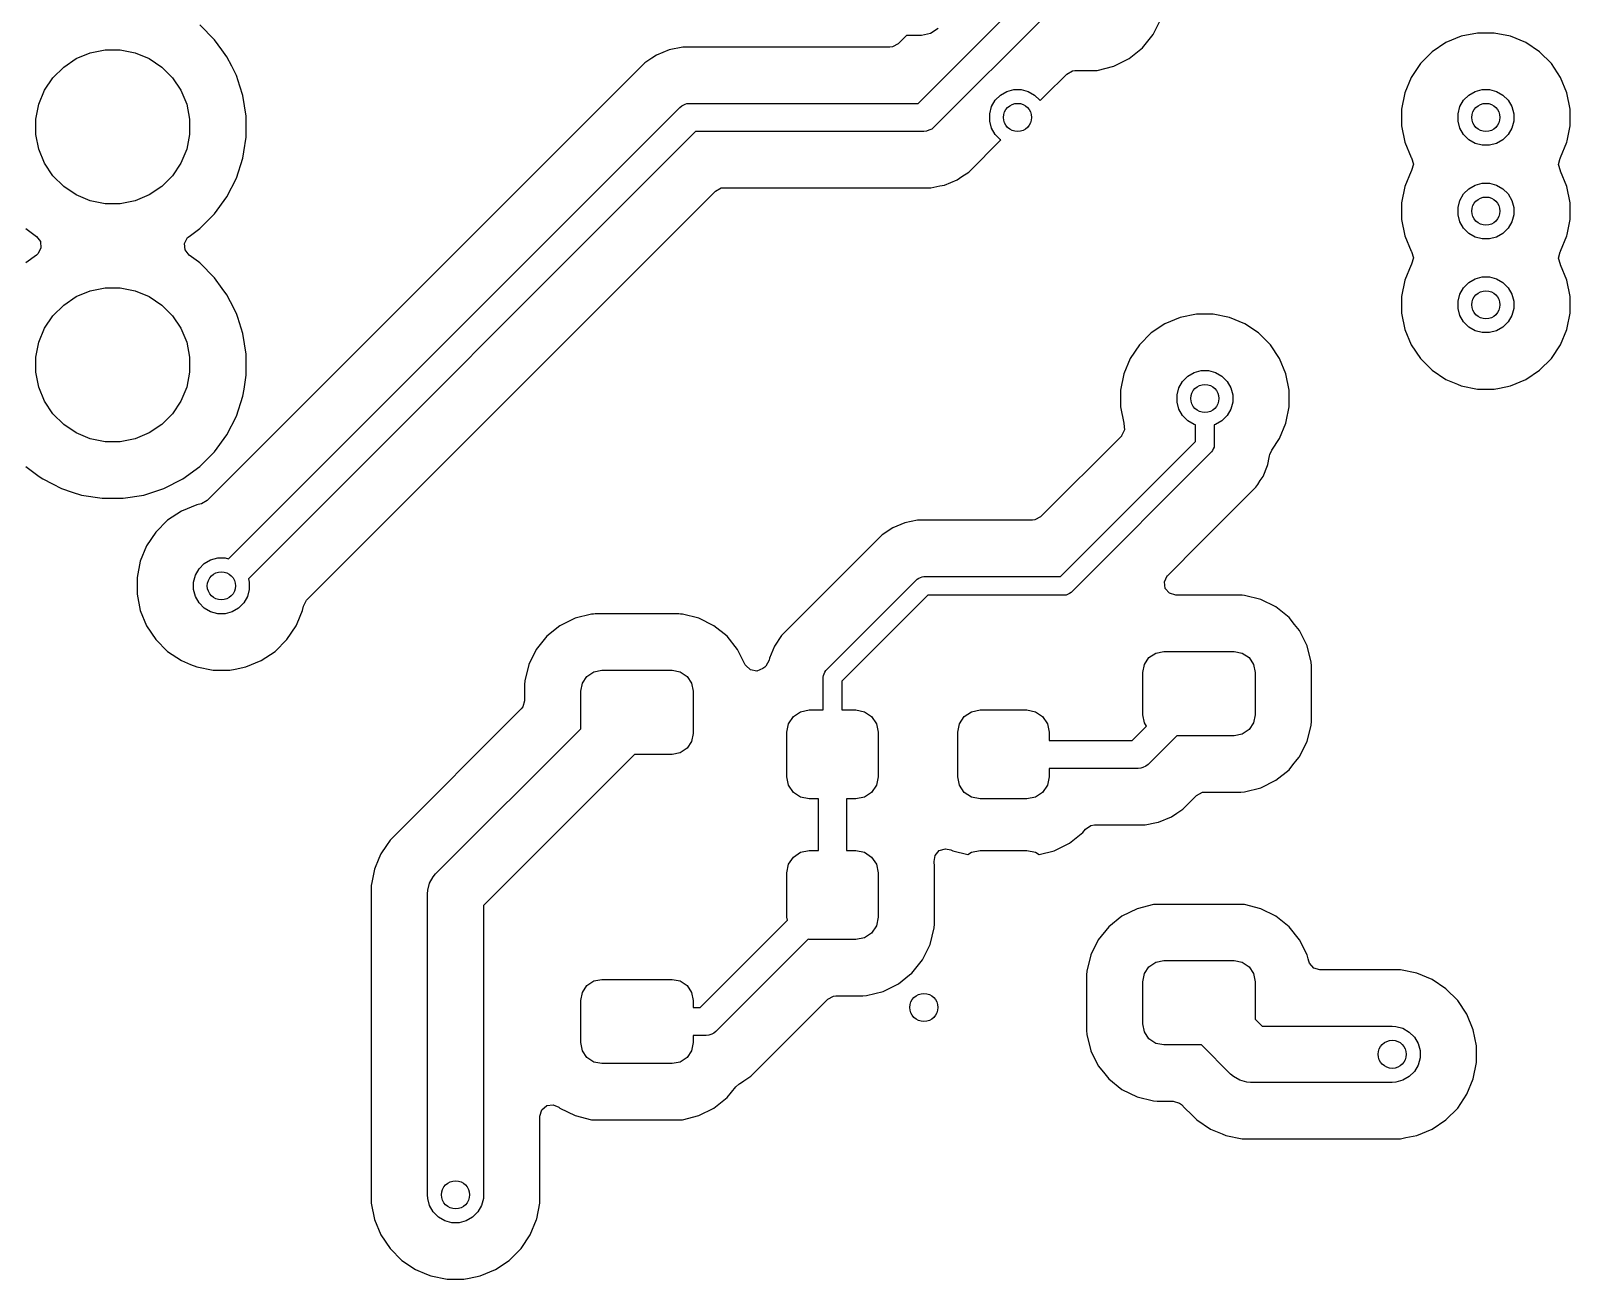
# Model space of a CAD drawing. Header units: inches. Extents: x 1.32 to 5.22, y -7.01 to -1.14.
# Drawn here: x 3.129 to 3.776, y -3.52 to -2.995 of the extents above; entities that cross this region are included whole.
import ezdxf

# ---------------------------------------------------------------- set-up
doc = ezdxf.new("R2010")
doc.units = ezdxf.units.IN
doc.header["$MEASUREMENT"] = 0
doc.layers.add('B.Cu', color=153, linetype='CONTINUOUS', true_color=0x4d7fc4)

msp = doc.modelspace()

# ---------------------------------------------------------------- linework, layer by layer
at = {"layer": 'B.Cu', "linetype": 'CONTINUOUS'}
for p, q in [((3.50149, -3.02559), (3.54495, -2.98213)), ((3.5556, -2.98819), (3.50811, -3.03567)), ((3.2058, -2.99887), (3.19955, -2.99263)), ((3.50991, -2.99416), (3.50672, -2.9963)), ((3.60031, -2.99671), (3.60349, -2.99028)), ((3.20886, -3.00308), (3.2058, -2.99887)), ((3.2058, -2.99887), (3.2058, -2.99887)), ((3.4026, -3.00195), (3.39689, -3.00308)), ((3.48968, -3.00195), (3.4026, -3.00195)), ((3.49071, -3.00184), (3.48968, -3.00195)), ((3.49313, -3.00052), (3.49071, -3.00184)), ((3.4966, -2.99705), (3.49313, -3.00052)), ((3.50295, -2.99705), (3.4966, -2.99705)), ((3.50672, -2.9963), (3.50295, -2.99705)), ((3.59022, -3.0068), (3.59581, -3.00231)), ((3.59581, -3.00231), (3.60031, -2.99671)), ((3.72336, -3.00008), (3.71756, -3.00396)), ((3.72982, -2.99741), (3.72336, -3.00008)), ((3.72336, -3.00008), (3.72336, -3.00008)), ((3.73667, -2.99604), (3.72982, -2.99741)), ((3.72982, -2.99741), (3.72982, -2.99741)), ((3.74365, -2.99604), (3.73667, -2.99604)), ((3.73667, -2.99604), (3.73667, -2.99604)), ((3.7505, -2.99741), (3.74365, -2.99604)), ((3.74365, -2.99604), (3.74365, -2.99604)), ((3.75695, -3.00008), (3.7505, -2.99741)), ((3.7505, -2.99741), (3.7505, -2.99741)), ((3.76276, -3.00396), (3.75695, -3.00008)), ((3.75695, -3.00008), (3.75695, -3.00008)), ((3.14239, -3.01033), (3.14768, -3.00679)), ((3.14768, -3.00679), (3.15356, -3.00435)), ((3.15356, -3.00435), (3.15981, -3.00311)), ((3.15981, -3.00311), (3.16618, -3.00311)), ((3.16618, -3.00311), (3.17242, -3.00435)), ((3.17242, -3.00435), (3.1783, -3.00679)), ((3.1783, -3.00679), (3.1836, -3.01033)), ((3.38668, -3.00855), (3.20267, -3.19255)), ((3.21099, -3.00602), (3.20886, -3.00308)), ((3.21302, -3.00999), (3.21099, -3.00602)), ((3.38958, -3.00661), (3.38668, -3.00855)), ((3.38668, -3.00855), (3.38668, -3.00855)), ((3.39152, -3.00531), (3.38958, -3.00661)), ((3.39689, -3.00308), (3.39152, -3.00531)), ((3.39152, -3.00531), (3.39152, -3.00531)), ((3.39689, -3.00308), (3.39689, -3.00308)), ((3.58379, -3.00999), (3.59022, -3.0068)), ((3.71756, -3.00396), (3.71262, -3.0089)), ((3.71756, -3.00396), (3.71756, -3.00396)), ((3.7677, -3.0089), (3.76276, -3.00396)), ((3.76276, -3.00396), (3.76276, -3.00396)), ((3.13435, -3.02012), (3.13788, -3.01483)), ((3.13788, -3.01483), (3.14239, -3.01033)), ((3.1836, -3.01033), (3.1881, -3.01483)), ((3.1881, -3.01483), (3.19164, -3.02012)), ((3.215, -3.01389), (3.21302, -3.00999)), ((3.21647, -3.01839), (3.215, -3.01389)), ((3.215, -3.01389), (3.215, -3.01389)), ((3.215, -3.01389), (3.215, -3.01389)), ((3.55493, -3.02229), (3.56396, -3.01326)), ((3.56396, -3.01326), (3.56637, -3.01194)), ((3.56637, -3.01194), (3.56741, -3.01183)), ((3.56741, -3.01183), (3.57521, -3.01183)), ((3.57521, -3.01183), (3.57682, -3.01172)), ((3.57521, -3.01183), (3.57521, -3.01183)), ((3.57682, -3.01172), (3.58379, -3.00999)), ((3.70874, -3.0147), (3.70607, -3.02115)), ((3.71262, -3.0089), (3.70874, -3.0147)), ((3.70874, -3.0147), (3.70874, -3.0147)), ((3.71262, -3.0089), (3.71262, -3.0089)), ((3.77158, -3.0147), (3.7677, -3.0089)), ((3.7677, -3.0089), (3.7677, -3.0089)), ((3.77425, -3.02115), (3.77158, -3.0147)), ((3.77158, -3.0147), (3.77158, -3.0147)), ((3.13191, -3.026), (3.13435, -3.02012)), ((3.19164, -3.02012), (3.19407, -3.026)), ((3.21773, -3.02229), (3.21647, -3.01839)), ((3.53612, -3.02213), (3.53879, -3.02058)), ((3.53879, -3.02058), (3.54177, -3.01979)), ((3.54177, -3.01979), (3.54485, -3.01979)), ((3.54485, -3.01979), (3.54783, -3.02058)), ((3.54783, -3.02058), (3.5505, -3.02213)), ((3.70607, -3.02116), (3.7047, -3.028)), ((3.70607, -3.02115), (3.70607, -3.02116)), ((3.73297, -3.02213), (3.73564, -3.02058)), ((3.73564, -3.02058), (3.73862, -3.01979)), ((3.73862, -3.01979), (3.7417, -3.01979)), ((3.7417, -3.01979), (3.74468, -3.02058)), ((3.74468, -3.02058), (3.74735, -3.02213)), ((3.77425, -3.02116), (3.77425, -3.02115)), ((3.77561, -3.028), (3.77425, -3.02116)), ((3.13067, -3.03225), (3.13191, -3.026)), ((3.19407, -3.026), (3.19532, -3.03225)), ((3.21164, -3.21702), (3.40134, -3.02732)), ((3.21911, -3.03102), (3.21773, -3.02229)), ((3.40134, -3.02732), (3.40223, -3.02659)), ((3.40223, -3.02659), (3.40363, -3.026)), ((3.40363, -3.026), (3.40436, -3.0257)), ((3.40436, -3.0257), (3.40551, -3.02559)), ((3.40551, -3.02559), (3.50149, -3.02559)), ((3.5316, -3.02995), (3.5324, -3.02698)), ((3.5324, -3.02698), (3.53394, -3.02431)), ((3.53394, -3.02431), (3.53612, -3.02213)), ((3.5505, -3.02213), (3.55268, -3.02431)), ((3.55268, -3.02431), (3.55276, -3.02446)), ((3.55276, -3.02446), (3.55493, -3.02229)), ((3.7047, -3.028), (3.7047, -3.03499)), ((3.72845, -3.02995), (3.72925, -3.02698)), ((3.72925, -3.02698), (3.73079, -3.02431)), ((3.73079, -3.02431), (3.73297, -3.02213)), ((3.74735, -3.02213), (3.74953, -3.02431)), ((3.74953, -3.02431), (3.75107, -3.02698)), ((3.75107, -3.02698), (3.75187, -3.02995)), ((3.77561, -3.03499), (3.77561, -3.028)), ((3.77561, -3.028), (3.77561, -3.028)), ((3.13067, -3.03862), (3.13067, -3.03225)), ((3.19532, -3.03225), (3.19532, -3.03862)), ((3.21911, -3.03985), (3.21911, -3.03102)), ((3.5316, -3.03304), (3.5316, -3.02995)), ((3.5324, -3.03602), (3.5316, -3.03304)), ((3.72845, -3.03304), (3.72845, -3.02995)), ((3.72925, -3.03602), (3.72845, -3.03304)), ((3.75187, -3.03304), (3.75107, -3.03602)), ((3.75187, -3.02995), (3.75187, -3.03304)), ((3.13191, -3.04486), (3.13067, -3.03862)), ((3.19532, -3.03862), (3.19407, -3.04486)), ((3.21816, -3.0459), (3.21911, -3.03985)), ((3.40796, -3.0374), (3.21999, -3.22537)), ((3.50394, -3.0374), (3.40796, -3.0374)), ((3.50509, -3.03729), (3.50394, -3.0374)), ((3.50597, -3.03692), (3.50509, -3.03729)), ((3.50722, -3.03641), (3.50597, -3.03692)), ((3.50811, -3.03567), (3.50722, -3.03641)), ((3.52277, -3.05445), (3.53627, -3.04095)), ((3.53394, -3.03869), (3.5324, -3.03602)), ((3.53612, -3.04087), (3.53394, -3.03869)), ((3.53627, -3.04095), (3.53612, -3.04087)), ((3.7047, -3.03499), (3.70607, -3.04184)), ((3.73079, -3.03869), (3.72925, -3.03602)), ((3.73297, -3.04087), (3.73079, -3.03869)), ((3.73564, -3.04241), (3.73297, -3.04087)), ((3.74735, -3.04087), (3.74468, -3.04241)), ((3.74953, -3.03869), (3.74735, -3.04087)), ((3.75107, -3.03602), (3.74953, -3.03869)), ((3.77435, -3.04134), (3.77561, -3.03499)), ((3.77561, -3.03499), (3.77561, -3.03499)), ((3.13435, -3.05074), (3.13191, -3.04486)), ((3.19407, -3.04486), (3.19164, -3.05074)), ((3.21773, -3.04858), (3.21816, -3.0459)), ((3.70607, -3.04184), (3.70607, -3.04184)), ((3.70607, -3.04184), (3.70874, -3.04829)), ((3.73862, -3.04321), (3.73564, -3.04241)), ((3.7417, -3.04321), (3.73862, -3.04321)), ((3.74468, -3.04241), (3.7417, -3.04321)), ((3.77158, -3.04829), (3.77425, -3.04184)), ((3.77425, -3.04184), (3.77435, -3.04134)), ((3.13788, -3.05604), (3.13435, -3.05074)), ((3.19164, -3.05074), (3.1881, -3.05604)), ((3.215, -3.05698), (3.21773, -3.04858)), ((3.70874, -3.05407), (3.70607, -3.06052)), ((3.70874, -3.04829), (3.70874, -3.04829)), ((3.70874, -3.04829), (3.70886, -3.04847)), ((3.70886, -3.05389), (3.70874, -3.05407)), ((3.70874, -3.05407), (3.70874, -3.05407)), ((3.70886, -3.04847), (3.70968, -3.05109)), ((3.70895, -3.05375), (3.70886, -3.05389)), ((3.70968, -3.05109), (3.70895, -3.05375)), ((3.77063, -3.05127), (3.77136, -3.04862)), ((3.77146, -3.05389), (3.77063, -3.05127)), ((3.77136, -3.04862), (3.77146, -3.04847)), ((3.77146, -3.04847), (3.77158, -3.04829)), ((3.77158, -3.05407), (3.77146, -3.05389)), ((3.77425, -3.06052), (3.77158, -3.05407)), ((3.77158, -3.05407), (3.77158, -3.05407)), ((3.77158, -3.05407), (3.77158, -3.05407)), ((3.14239, -3.06054), (3.13788, -3.05604)), ((3.14768, -3.06408), (3.14239, -3.06054)), ((3.1836, -3.06054), (3.1783, -3.06408)), ((3.1881, -3.05604), (3.1836, -3.06054)), ((3.21099, -3.06485), (3.215, -3.05698)), ((3.50685, -3.06104), (3.51069, -3.06028)), ((3.51069, -3.06028), (3.51256, -3.05991)), ((3.51256, -3.05991), (3.51793, -3.05768)), ((3.51793, -3.05768), (3.51987, -3.05639)), ((3.51987, -3.05639), (3.52277, -3.05445)), ((3.70607, -3.06053), (3.7047, -3.06737)), ((3.70607, -3.06052), (3.70607, -3.06053)), ((3.73297, -3.0615), (3.73564, -3.05995)), ((3.73564, -3.05995), (3.73862, -3.05916)), ((3.73862, -3.05916), (3.7417, -3.05916)), ((3.7417, -3.05916), (3.74468, -3.05995)), ((3.74468, -3.05995), (3.74735, -3.0615)), ((3.77425, -3.06053), (3.77425, -3.06052)), ((3.77561, -3.06737), (3.77425, -3.06053)), ((3.15356, -3.06651), (3.14768, -3.06408)), ((3.15981, -3.06776), (3.15356, -3.06651)), ((3.17242, -3.06651), (3.16618, -3.06776)), ((3.1783, -3.06408), (3.17242, -3.06651)), ((3.2058, -3.07199), (3.21099, -3.06485)), ((3.24446, -3.23434), (3.41632, -3.06247)), ((3.41632, -3.06247), (3.41874, -3.06115)), ((3.41874, -3.06115), (3.41977, -3.06104)), ((3.41977, -3.06104), (3.50685, -3.06104)), ((3.72845, -3.06932), (3.72925, -3.06635)), ((3.72925, -3.06635), (3.73079, -3.06368)), ((3.73079, -3.06368), (3.73297, -3.0615)), ((3.74735, -3.0615), (3.74953, -3.06368)), ((3.74953, -3.06368), (3.75107, -3.06635)), ((3.75107, -3.06635), (3.75187, -3.06932)), ((3.16618, -3.06776), (3.15981, -3.06776)), ((3.19955, -3.07824), (3.2058, -3.07199)), ((3.7047, -3.06737), (3.7047, -3.07436)), ((3.72845, -3.07241), (3.72845, -3.06932)), ((3.72925, -3.07539), (3.72845, -3.07241)), ((3.75187, -3.07241), (3.75107, -3.07539)), ((3.75187, -3.06932), (3.75187, -3.07241)), ((3.77561, -3.07436), (3.77561, -3.06737)), ((3.77561, -3.06737), (3.77561, -3.06737)), ((3.12643, -3.07824), (3.13089, -3.08148)), ((3.19509, -3.08148), (3.19955, -3.07824)), ((3.7047, -3.07436), (3.70607, -3.08121)), ((3.73079, -3.07806), (3.72925, -3.07539)), ((3.73297, -3.08024), (3.73079, -3.07806)), ((3.74953, -3.07806), (3.74735, -3.08024)), ((3.75107, -3.07539), (3.74953, -3.07806)), ((3.77435, -3.08069), (3.77561, -3.07436)), ((3.77561, -3.07436), (3.77561, -3.07436)), ((3.13089, -3.08148), (3.13257, -3.08366)), ((3.13281, -3.0864), (3.13153, -3.08884)), ((3.13257, -3.08366), (3.13281, -3.0864)), ((3.19317, -3.08446), (3.19446, -3.08203)), ((3.19341, -3.0872), (3.19317, -3.08446)), ((3.19446, -3.08203), (3.19509, -3.08148)), ((3.70607, -3.08121), (3.70607, -3.08121)), ((3.70607, -3.08121), (3.70874, -3.08766)), ((3.73564, -3.08178), (3.73297, -3.08024)), ((3.73862, -3.08258), (3.73564, -3.08178)), ((3.7417, -3.08258), (3.73862, -3.08258)), ((3.74468, -3.08178), (3.7417, -3.08258)), ((3.74735, -3.08024), (3.74468, -3.08178)), ((3.77158, -3.08766), (3.77425, -3.08121)), ((3.77425, -3.08121), (3.77435, -3.08069)), ((3.13089, -3.08938), (3.12643, -3.09263)), ((3.13153, -3.08884), (3.13089, -3.08938)), ((3.19509, -3.08938), (3.19341, -3.0872)), ((3.199, -3.09222), (3.19509, -3.08938)), ((3.19955, -3.09263), (3.199, -3.09222)), ((3.2058, -3.09887), (3.19955, -3.09263)), ((3.70874, -3.08766), (3.70874, -3.08766)), ((3.70874, -3.08766), (3.70886, -3.08784)), ((3.70886, -3.08784), (3.70968, -3.09046)), ((3.70968, -3.09046), (3.70895, -3.09312)), ((3.77063, -3.09064), (3.77136, -3.08799)), ((3.77146, -3.09326), (3.77063, -3.09064)), ((3.77136, -3.08799), (3.77146, -3.08784)), ((3.77146, -3.08784), (3.77158, -3.08766)), ((3.20904, -3.10334), (3.2058, -3.09887)), ((3.2058, -3.09887), (3.2058, -3.09887)), ((3.70874, -3.09344), (3.70607, -3.09989)), ((3.70886, -3.09326), (3.70874, -3.09344)), ((3.70874, -3.09344), (3.70874, -3.09344)), ((3.70895, -3.09312), (3.70886, -3.09326)), ((3.73297, -3.10087), (3.73564, -3.09932)), ((3.73564, -3.09932), (3.73862, -3.09853)), ((3.73862, -3.09853), (3.7417, -3.09853)), ((3.7417, -3.09853), (3.74468, -3.09932)), ((3.74468, -3.09932), (3.74735, -3.10087)), ((3.77158, -3.09344), (3.77146, -3.09326)), ((3.77425, -3.09989), (3.77158, -3.09344)), ((3.77158, -3.09344), (3.77158, -3.09344)), ((3.77158, -3.09344), (3.77158, -3.09344)), ((3.14768, -3.10679), (3.15356, -3.10435)), ((3.15356, -3.10435), (3.15981, -3.10311)), ((3.15981, -3.10311), (3.16618, -3.10311)), ((3.16618, -3.10311), (3.17242, -3.10435)), ((3.17242, -3.10435), (3.1783, -3.10679)), ((3.21099, -3.10602), (3.20904, -3.10334)), ((3.70607, -3.0999), (3.7047, -3.10674)), ((3.70607, -3.09989), (3.70607, -3.0999)), ((3.72845, -3.10869), (3.72925, -3.10572)), ((3.72925, -3.10572), (3.73079, -3.10305)), ((3.73079, -3.10305), (3.73297, -3.10087)), ((3.74735, -3.10087), (3.74953, -3.10305)), ((3.74953, -3.10305), (3.75107, -3.10572)), ((3.75107, -3.10572), (3.75187, -3.10869)), ((3.77425, -3.0999), (3.77425, -3.09989)), ((3.77561, -3.10674), (3.77425, -3.0999)), ((3.13788, -3.11483), (3.14239, -3.11033)), ((3.14239, -3.11033), (3.14768, -3.10679)), ((3.1783, -3.10679), (3.1836, -3.11033)), ((3.1836, -3.11033), (3.1881, -3.11483)), ((3.21248, -3.10894), (3.21099, -3.10602)), ((3.215, -3.11389), (3.21248, -3.10894)), ((3.7047, -3.10674), (3.7047, -3.11373)), ((3.72845, -3.11178), (3.72845, -3.10869)), ((3.72925, -3.11476), (3.72845, -3.11178)), ((3.75187, -3.11178), (3.75107, -3.11476)), ((3.75187, -3.10869), (3.75187, -3.11178)), ((3.77561, -3.11373), (3.77561, -3.10674)), ((3.77561, -3.10674), (3.77561, -3.10674)), ((3.13435, -3.12012), (3.13788, -3.11483)), ((3.1881, -3.11483), (3.19164, -3.12012)), ((3.21553, -3.11552), (3.215, -3.11389)), ((3.215, -3.11389), (3.215, -3.11389)), ((3.215, -3.11389), (3.215, -3.11389)), ((3.21773, -3.12229), (3.21553, -3.11552)), ((3.60525, -3.11819), (3.59945, -3.12207)), ((3.61171, -3.11552), (3.60525, -3.11819)), ((3.60525, -3.11819), (3.60525, -3.11819)), ((3.61856, -3.11415), (3.61171, -3.11552)), ((3.61171, -3.11552), (3.61171, -3.11552)), ((3.62554, -3.11415), (3.61856, -3.11415)), ((3.61856, -3.11415), (3.61856, -3.11415)), ((3.63239, -3.11552), (3.62554, -3.11415)), ((3.62554, -3.11415), (3.62554, -3.11415)), ((3.63884, -3.11819), (3.63239, -3.11552)), ((3.63239, -3.11552), (3.63239, -3.11552)), ((3.64465, -3.12207), (3.63884, -3.11819)), ((3.63884, -3.11819), (3.63884, -3.11819)), ((3.7047, -3.11373), (3.70607, -3.12058)), ((3.73079, -3.11743), (3.72925, -3.11476)), ((3.73297, -3.11961), (3.73079, -3.11743)), ((3.74953, -3.11743), (3.74735, -3.11961)), ((3.75107, -3.11476), (3.74953, -3.11743)), ((3.77439, -3.11987), (3.77561, -3.11373)), ((3.77561, -3.11373), (3.77561, -3.11373)), ((3.13191, -3.126), (3.13435, -3.12012)), ((3.19164, -3.12012), (3.19407, -3.126)), ((3.21911, -3.13102), (3.21773, -3.12229)), ((3.59945, -3.12207), (3.59451, -3.12701)), ((3.59945, -3.12207), (3.59945, -3.12207)), ((3.64959, -3.12701), (3.64465, -3.12207)), ((3.64465, -3.12207), (3.64465, -3.12207)), ((3.70607, -3.12058), (3.70607, -3.12058)), ((3.70607, -3.12058), (3.70874, -3.12703)), ((3.73564, -3.12115), (3.73297, -3.11961)), ((3.73862, -3.12195), (3.73564, -3.12115)), ((3.7417, -3.12195), (3.73862, -3.12195)), ((3.74468, -3.12115), (3.7417, -3.12195)), ((3.74735, -3.11961), (3.74468, -3.12115)), ((3.77158, -3.12703), (3.77425, -3.12058)), ((3.77425, -3.12058), (3.77439, -3.11987)), ((3.13067, -3.13225), (3.13191, -3.126)), ((3.19407, -3.126), (3.19532, -3.13225)), ((3.21911, -3.13985), (3.21911, -3.13102)), ((3.59451, -3.12701), (3.59063, -3.13281)), ((3.59451, -3.12701), (3.59451, -3.12701)), ((3.65346, -3.13281), (3.64959, -3.12701)), ((3.64959, -3.12701), (3.64959, -3.12701)), ((3.70874, -3.12703), (3.70874, -3.12703)), ((3.70874, -3.12703), (3.71262, -3.13284)), ((3.7677, -3.13284), (3.77158, -3.12703)), ((3.13067, -3.13862), (3.13067, -3.13225)), ((3.19532, -3.13225), (3.19532, -3.13862)), ((3.59063, -3.13281), (3.58796, -3.13927)), ((3.59063, -3.13281), (3.59063, -3.13281)), ((3.61753, -3.13869), (3.62051, -3.1379)), ((3.62051, -3.1379), (3.62359, -3.1379)), ((3.62359, -3.1379), (3.62657, -3.13869)), ((3.65347, -3.13281), (3.65346, -3.13281)), ((3.65614, -3.13927), (3.65347, -3.13281)), ((3.71262, -3.13284), (3.71262, -3.13284)), ((3.71262, -3.13284), (3.71756, -3.13777)), ((3.71756, -3.13777), (3.71756, -3.13777)), ((3.71756, -3.13777), (3.72336, -3.14165)), ((3.75695, -3.14165), (3.76276, -3.13777)), ((3.76276, -3.13777), (3.7677, -3.13284)), ((3.13191, -3.14486), (3.13067, -3.13862)), ((3.19532, -3.13862), (3.19407, -3.14486)), ((3.21819, -3.14569), (3.21911, -3.13985)), ((3.58796, -3.13927), (3.58659, -3.14611)), ((3.58796, -3.13927), (3.58796, -3.13927)), ((3.61114, -3.14509), (3.61268, -3.14242)), ((3.61268, -3.14242), (3.61486, -3.14024)), ((3.61486, -3.14024), (3.61753, -3.13869)), ((3.62657, -3.13869), (3.62924, -3.14024)), ((3.62924, -3.14024), (3.63142, -3.14242)), ((3.63142, -3.14242), (3.63296, -3.14509)), ((3.6575, -3.14611), (3.65614, -3.13927)), ((3.65614, -3.13927), (3.65614, -3.13927)), ((3.72336, -3.14165), (3.72336, -3.14165)), ((3.72336, -3.14165), (3.7282, -3.14366)), ((3.7282, -3.14366), (3.72982, -3.14433)), ((3.72982, -3.14433), (3.72982, -3.14433)), ((3.72982, -3.14433), (3.72982, -3.14433)), ((3.72982, -3.14433), (3.73667, -3.14569)), ((3.74593, -3.14523), (3.7505, -3.14433)), ((3.7505, -3.14433), (3.75695, -3.14165)), ((3.7505, -3.14433), (3.7505, -3.14433)), ((3.7505, -3.14433), (3.7505, -3.14433)), ((3.13435, -3.15074), (3.13191, -3.14486)), ((3.13788, -3.15604), (3.13435, -3.15074)), ((3.19164, -3.15074), (3.1881, -3.15604)), ((3.19407, -3.14486), (3.19164, -3.15074)), ((3.215, -3.15698), (3.21773, -3.14858)), ((3.21773, -3.14858), (3.21819, -3.14569)), ((3.58659, -3.14611), (3.58659, -3.1531)), ((3.61034, -3.14806), (3.61114, -3.14509)), ((3.61034, -3.15115), (3.61034, -3.14806)), ((3.61114, -3.15413), (3.61034, -3.15115)), ((3.63296, -3.14509), (3.63376, -3.14806)), ((3.63376, -3.15115), (3.63296, -3.15413)), ((3.63376, -3.14806), (3.63376, -3.15115)), ((3.6575, -3.1531), (3.6575, -3.14611)), ((3.6575, -3.14611), (3.6575, -3.14611)), ((3.73667, -3.14569), (3.73667, -3.14569)), ((3.73667, -3.14569), (3.73667, -3.14569)), ((3.73667, -3.14569), (3.74365, -3.14569)), ((3.74365, -3.14569), (3.74593, -3.14523)), ((3.74365, -3.14569), (3.74365, -3.14569)), ((3.14239, -3.16054), (3.13788, -3.15604)), ((3.1881, -3.15604), (3.1836, -3.16054)), ((3.21099, -3.16485), (3.215, -3.15698)), ((3.58659, -3.1531), (3.58796, -3.15995)), ((3.61268, -3.1568), (3.61114, -3.15413)), ((3.61486, -3.15898), (3.61268, -3.1568)), ((3.63142, -3.1568), (3.62924, -3.15898)), ((3.63296, -3.15413), (3.63142, -3.1568)), ((3.65628, -3.15924), (3.6575, -3.1531)), ((3.6575, -3.1531), (3.6575, -3.1531)), ((3.14768, -3.16408), (3.14239, -3.16054)), ((3.15356, -3.16651), (3.14768, -3.16408)), ((3.1783, -3.16408), (3.17242, -3.16651)), ((3.1836, -3.16054), (3.1783, -3.16408)), ((3.5883, -3.1628), (3.58707, -3.16526)), ((3.58796, -3.15995), (3.58796, -3.15995)), ((3.58796, -3.15995), (3.58796, -3.15995)), ((3.58796, -3.15995), (3.58801, -3.16007)), ((3.58801, -3.16007), (3.58801, -3.16014)), ((3.58801, -3.16014), (3.58803, -3.16018)), ((3.58803, -3.16018), (3.58802, -3.16018)), ((3.58802, -3.16018), (3.5883, -3.1628)), ((3.61753, -3.16052), (3.61486, -3.15898)), ((3.61811, -3.16067), (3.61753, -3.16052)), ((3.61811, -3.16766), (3.61811, -3.16067)), ((3.62657, -3.16052), (3.62598, -3.16067)), ((3.62598, -3.16067), (3.62598, -3.16929)), ((3.62924, -3.15898), (3.62657, -3.16052)), ((3.65347, -3.1664), (3.65614, -3.15995)), ((3.65614, -3.15995), (3.65628, -3.15924)), ((3.15981, -3.16776), (3.15356, -3.16651)), ((3.16618, -3.16776), (3.15981, -3.16776)), ((3.17242, -3.16651), (3.16618, -3.16776)), ((3.2058, -3.17199), (3.21099, -3.16485)), ((3.58695, -3.16539), (3.553, -3.19934)), ((3.56136, -3.22441), (3.61811, -3.16766)), ((3.58707, -3.16526), (3.58695, -3.16539)), ((3.62591, -3.17006), (3.62559, -3.17083)), ((3.62598, -3.16929), (3.62591, -3.17006)), ((3.65013, -3.1714), (3.65347, -3.1664)), ((3.19955, -3.17824), (3.2058, -3.17199)), ((3.62483, -3.17208), (3.56578, -3.23113)), ((3.62532, -3.17148), (3.62483, -3.17208)), ((3.62559, -3.17083), (3.62532, -3.17148)), ((3.64857, -3.17734), (3.64914, -3.17447)), ((3.64914, -3.17447), (3.64927, -3.17378)), ((3.64927, -3.17378), (3.6494, -3.17316)), ((3.64927, -3.17378), (3.64927, -3.17378)), ((3.64927, -3.17378), (3.64927, -3.17378)), ((3.6494, -3.17316), (3.65013, -3.1714)), ((3.12643, -3.17824), (3.13209, -3.18235)), ((3.13209, -3.18235), (3.13358, -3.18343)), ((3.13358, -3.18343), (3.13764, -3.1855)), ((3.18454, -3.18744), (3.19241, -3.18343)), ((3.19241, -3.18343), (3.19955, -3.17824)), ((3.64534, -3.18406), (3.64649, -3.18235)), ((3.64649, -3.18235), (3.64836, -3.17783)), ((3.64836, -3.17783), (3.64857, -3.17734)), ((3.13764, -3.1855), (3.14145, -3.18744)), ((3.14145, -3.18744), (3.14145, -3.18744)), ((3.14145, -3.18744), (3.14145, -3.18744)), ((3.14145, -3.18744), (3.14595, -3.18891)), ((3.14595, -3.18891), (3.14985, -3.19017)), ((3.17613, -3.19017), (3.18454, -3.18744)), ((3.62018, -3.21016), (3.64347, -3.18687)), ((3.64347, -3.18687), (3.64386, -3.18629)), ((3.64386, -3.18629), (3.64424, -3.18571)), ((3.64424, -3.18571), (3.64534, -3.18406)), ((3.14985, -3.19017), (3.15858, -3.19156)), ((3.15858, -3.19156), (3.15858, -3.19156)), ((3.15858, -3.19156), (3.16741, -3.19156)), ((3.16741, -3.19156), (3.17613, -3.19017)), ((3.19832, -3.19426), (3.19187, -3.19693)), ((3.20017, -3.19389), (3.19832, -3.19426)), ((3.19832, -3.19426), (3.19832, -3.19426)), ((3.20026, -3.19387), (3.20017, -3.19389)), ((3.20267, -3.19255), (3.20026, -3.19387)), ((3.18606, -3.20081), (3.18112, -3.20575)), ((3.19187, -3.19693), (3.18606, -3.20081)), ((3.18606, -3.20081), (3.18606, -3.20081)), ((3.19187, -3.19693), (3.19187, -3.19693)), ((3.49589, -3.20183), (3.49087, -3.20391)), ((3.50122, -3.20077), (3.49589, -3.20183)), ((3.49589, -3.20183), (3.49589, -3.20183)), ((3.54955, -3.20077), (3.50122, -3.20077)), ((3.55058, -3.20066), (3.54955, -3.20077)), ((3.553, -3.19934), (3.55058, -3.20066)), ((3.18112, -3.20575), (3.17724, -3.21155)), ((3.18112, -3.20575), (3.18112, -3.20575)), ((3.48636, -3.20692), (3.44412, -3.24916)), ((3.49087, -3.20391), (3.48636, -3.20692)), ((3.17724, -3.21155), (3.17457, -3.21801)), ((3.17724, -3.21155), (3.17724, -3.21155)), ((3.60641, -3.22393), (3.62018, -3.21016)), ((3.17457, -3.21801), (3.17321, -3.22485)), ((3.17457, -3.21801), (3.17457, -3.21801)), ((3.19775, -3.22383), (3.19929, -3.22116)), ((3.19929, -3.22116), (3.20147, -3.21898)), ((3.20147, -3.21898), (3.20414, -3.21743)), ((3.20414, -3.21743), (3.20712, -3.21664)), ((3.20712, -3.21664), (3.2102, -3.21664)), ((3.2102, -3.21664), (3.21164, -3.21702)), ((3.17321, -3.22485), (3.17321, -3.23184)), ((3.19695, -3.2268), (3.19775, -3.22383)), ((3.19695, -3.22989), (3.19695, -3.2268)), ((3.21999, -3.22537), (3.22037, -3.2268)), ((3.22037, -3.2268), (3.22037, -3.22989)), ((3.46275, -3.26396), (3.50115, -3.22556)), ((3.50115, -3.22556), (3.50175, -3.22507)), ((3.50175, -3.22507), (3.50317, -3.22449)), ((3.50317, -3.22449), (3.50394, -3.22441)), ((3.50394, -3.22441), (3.56136, -3.22441)), ((3.60503, -3.22669), (3.60617, -3.22418)), ((3.60542, -3.22941), (3.60503, -3.22669)), ((3.60617, -3.22418), (3.60641, -3.22393)), ((3.17321, -3.23184), (3.17457, -3.23869)), ((3.19775, -3.23287), (3.19695, -3.22989)), ((3.19929, -3.23554), (3.19775, -3.23287)), ((3.21957, -3.23287), (3.21803, -3.23554)), ((3.22037, -3.22989), (3.21957, -3.23287)), ((3.24312, -3.23684), (3.24439, -3.2344)), ((3.24439, -3.2344), (3.24446, -3.23434)), ((3.50557, -3.23228), (3.46948, -3.26838)), ((3.56299, -3.23228), (3.50557, -3.23228)), ((3.56376, -3.23221), (3.56299, -3.23228)), ((3.56518, -3.23162), (3.56376, -3.23221)), ((3.56578, -3.23113), (3.56518, -3.23162)), ((3.60722, -3.23149), (3.60542, -3.22941)), ((3.60986, -3.23226), (3.60722, -3.23149)), ((3.63716, -3.23226), (3.60986, -3.23226)), ((3.63774, -3.2323), (3.63716, -3.23226)), ((3.63875, -3.23237), (3.63774, -3.2323)), ((3.64561, -3.23408), (3.63875, -3.23237)), ((3.63875, -3.23237), (3.63875, -3.23237)), ((3.65194, -3.23722), (3.64561, -3.23408)), ((3.17457, -3.23869), (3.17457, -3.23869)), ((3.17457, -3.23869), (3.17724, -3.24514)), ((3.20147, -3.23772), (3.19929, -3.23554)), ((3.20414, -3.23926), (3.20147, -3.23772)), ((3.20712, -3.24006), (3.20414, -3.23926)), ((3.2102, -3.24006), (3.20712, -3.24006)), ((3.21318, -3.23926), (3.2102, -3.24006)), ((3.21585, -3.23772), (3.21318, -3.23926)), ((3.21803, -3.23554), (3.21585, -3.23772)), ((3.24047, -3.24419), (3.24275, -3.23869)), ((3.24275, -3.23869), (3.24312, -3.23684)), ((3.36418, -3.24025), (3.35732, -3.24195)), ((3.36513, -3.24018), (3.36418, -3.24025)), ((3.36576, -3.24014), (3.36513, -3.24018)), ((3.40094, -3.24014), (3.36576, -3.24014)), ((3.40158, -3.24018), (3.40094, -3.24014)), ((3.40253, -3.24025), (3.40158, -3.24018)), ((3.40939, -3.24195), (3.40253, -3.24025)), ((3.40253, -3.24025), (3.40253, -3.24025)), ((3.65745, -3.24165), (3.65194, -3.23722)), ((3.65194, -3.23722), (3.65194, -3.23722)), ((3.65978, -3.24454), (3.65745, -3.24165)), ((3.17724, -3.24514), (3.17724, -3.24514)), ((3.17724, -3.24514), (3.18112, -3.25095)), ((3.2362, -3.25095), (3.24008, -3.24514)), ((3.24008, -3.24514), (3.2401, -3.24509)), ((3.2401, -3.24509), (3.24047, -3.24419)), ((3.35098, -3.24509), (3.34547, -3.24952)), ((3.35732, -3.24195), (3.35098, -3.24509)), ((3.41572, -3.24509), (3.40939, -3.24195)), ((3.42123, -3.24952), (3.41572, -3.24509)), ((3.66188, -3.24716), (3.65978, -3.24454)), ((3.66502, -3.25349), (3.66188, -3.24716)), ((3.18112, -3.25095), (3.18112, -3.25095)), ((3.18112, -3.25095), (3.18606, -3.25588)), ((3.23126, -3.25588), (3.2362, -3.25095)), ((3.34547, -3.24952), (3.34104, -3.25503)), ((3.34547, -3.24952), (3.34547, -3.24952)), ((3.42566, -3.25503), (3.42123, -3.24952)), ((3.42123, -3.24952), (3.42123, -3.24952)), ((3.4411, -3.25368), (3.43902, -3.2587)), ((3.44412, -3.24916), (3.4411, -3.25368)), ((3.66673, -3.26035), (3.66502, -3.25349)), ((3.18606, -3.25588), (3.18606, -3.25588)), ((3.18606, -3.25588), (3.19187, -3.25976)), ((3.19187, -3.25976), (3.19187, -3.25976)), ((3.19187, -3.25976), (3.19573, -3.26136)), ((3.219, -3.26244), (3.22545, -3.25976)), ((3.22545, -3.25976), (3.23126, -3.25588)), ((3.34104, -3.25503), (3.3379, -3.26136)), ((3.42887, -3.26149), (3.42566, -3.25503)), ((3.42566, -3.25503), (3.42566, -3.25503)), ((3.43884, -3.25962), (3.43756, -3.26206)), ((3.43902, -3.2587), (3.43884, -3.25962)), ((3.43902, -3.2587), (3.43902, -3.2587)), ((3.59663, -3.26137), (3.59855, -3.2585)), ((3.59855, -3.2585), (3.60142, -3.25658)), ((3.60142, -3.25658), (3.60481, -3.25591)), ((3.60481, -3.25591), (3.63434, -3.25591)), ((3.63434, -3.25591), (3.63773, -3.25658)), ((3.63773, -3.25658), (3.6406, -3.2585)), ((3.6406, -3.2585), (3.64252, -3.26137)), ((3.66684, -3.26194), (3.66673, -3.26035)), ((3.19573, -3.26136), (3.19832, -3.26244)), ((3.19832, -3.26244), (3.19832, -3.26244)), ((3.19832, -3.26244), (3.19832, -3.26244)), ((3.19832, -3.26244), (3.20517, -3.2638)), ((3.20517, -3.2638), (3.20517, -3.2638)), ((3.20517, -3.2638), (3.20517, -3.2638)), ((3.20517, -3.2638), (3.21215, -3.2638)), ((3.21215, -3.2638), (3.21444, -3.26335)), ((3.21215, -3.2638), (3.21215, -3.2638)), ((3.21444, -3.26335), (3.219, -3.26244)), ((3.219, -3.26244), (3.219, -3.26244)), ((3.219, -3.26244), (3.219, -3.26244)), ((3.3379, -3.26136), (3.3362, -3.26822)), ((3.36041, -3.26925), (3.36233, -3.26637)), ((3.36233, -3.26637), (3.3652, -3.26445)), ((3.3652, -3.26445), (3.36859, -3.26378)), ((3.36859, -3.26378), (3.39812, -3.26378)), ((3.39812, -3.26378), (3.40151, -3.26445)), ((3.40151, -3.26445), (3.40438, -3.26637)), ((3.40438, -3.26637), (3.4063, -3.26925)), ((3.42904, -3.26181), (3.42887, -3.26149)), ((3.43105, -3.26368), (3.42904, -3.26181)), ((3.43376, -3.26417), (3.43105, -3.26368)), ((3.4363, -3.26313), (3.43376, -3.26417)), ((3.43711, -3.26248), (3.4363, -3.26313)), ((3.43756, -3.26206), (3.43711, -3.26248)), ((3.4616, -3.26674), (3.46168, -3.26598)), ((3.4616, -3.28051), (3.4616, -3.26674)), ((3.46168, -3.26598), (3.46226, -3.26456)), ((3.46226, -3.26456), (3.46275, -3.26396)), ((3.59595, -3.26476), (3.59663, -3.26137)), ((3.59595, -3.28248), (3.59595, -3.26476)), ((3.64252, -3.26137), (3.6432, -3.26476)), ((3.6432, -3.26476), (3.6432, -3.28248)), ((3.66684, -3.28531), (3.66684, -3.26194)), ((3.3362, -3.26822), (3.33609, -3.26981)), ((3.33609, -3.26981), (3.33609, -3.2766)), ((3.35973, -3.27264), (3.36041, -3.26925)), ((3.35973, -3.28841), (3.35973, -3.27264)), ((3.4063, -3.26925), (3.40698, -3.27264)), ((3.40698, -3.27264), (3.40698, -3.29035)), ((3.46948, -3.26838), (3.46948, -3.28051)), ((3.33466, -3.28005), (3.27955, -3.33516)), ((3.33531, -3.27924), (3.33466, -3.28005)), ((3.33609, -3.2766), (3.33531, -3.27924)), ((3.45212, -3.28122), (3.4557, -3.28051)), ((3.4557, -3.28051), (3.4616, -3.28051)), ((3.46948, -3.28051), (3.47538, -3.28051)), ((3.47538, -3.28051), (3.47896, -3.28122)), ((3.52397, -3.28122), (3.52755, -3.28051)), ((3.52755, -3.28051), (3.54723, -3.28051)), ((3.54723, -3.28051), (3.55081, -3.28122)), ((3.44635, -3.28986), (3.44706, -3.28628)), ((3.44706, -3.28628), (3.44908, -3.28325)), ((3.44908, -3.28325), (3.45212, -3.28122)), ((3.47896, -3.28122), (3.48199, -3.28325)), ((3.48199, -3.28325), (3.48402, -3.28628)), ((3.48402, -3.28628), (3.48473, -3.28986)), ((3.5182, -3.28986), (3.51891, -3.28628)), ((3.51891, -3.28628), (3.52093, -3.28325)), ((3.52093, -3.28325), (3.52397, -3.28122)), ((3.55081, -3.28122), (3.55384, -3.28325)), ((3.55384, -3.28325), (3.55587, -3.28628)), ((3.55587, -3.28628), (3.55658, -3.28986)), ((3.59663, -3.28587), (3.59595, -3.28248)), ((3.59757, -3.28728), (3.59663, -3.28587)), ((3.64252, -3.28587), (3.6406, -3.28874)), ((3.6432, -3.28248), (3.64252, -3.28587)), ((3.66502, -3.29375), (3.66673, -3.28689)), ((3.66673, -3.28689), (3.66684, -3.28531)), ((3.29873, -3.34941), (3.35973, -3.28841)), ((3.40698, -3.29035), (3.4063, -3.29374)), ((3.44635, -3.30856), (3.44635, -3.28986)), ((3.48473, -3.28986), (3.48473, -3.30856)), ((3.5182, -3.30856), (3.5182, -3.28986)), ((3.55658, -3.28986), (3.55658, -3.29331)), ((3.55658, -3.29331), (3.59154, -3.29331)), ((3.59154, -3.29331), (3.59757, -3.28728)), ((3.61021, -3.29134), (3.59816, -3.30339)), ((3.63434, -3.29134), (3.61021, -3.29134)), ((3.63773, -3.29066), (3.63434, -3.29134)), ((3.6406, -3.28874), (3.63773, -3.29066)), ((3.38234, -3.29921), (3.3189, -3.36266)), ((3.39812, -3.29921), (3.38234, -3.29921)), ((3.40151, -3.29854), (3.39812, -3.29921)), ((3.40438, -3.29662), (3.40151, -3.29854)), ((3.4063, -3.29374), (3.40438, -3.29662)), ((3.66188, -3.30009), (3.66502, -3.29375)), ((3.59398, -3.30512), (3.55658, -3.30512)), ((3.55658, -3.30512), (3.55658, -3.30856)), ((3.59514, -3.305), (3.59398, -3.30512)), ((3.59602, -3.30464), (3.59514, -3.305)), ((3.59726, -3.30412), (3.59602, -3.30464)), ((3.59816, -3.30339), (3.59726, -3.30412)), ((3.65194, -3.31003), (3.65745, -3.3056)), ((3.65745, -3.3056), (3.65906, -3.30359)), ((3.65906, -3.30359), (3.66085, -3.30137)), ((3.66085, -3.30137), (3.66171, -3.3003)), ((3.66171, -3.3003), (3.66174, -3.30026)), ((3.66174, -3.30026), (3.66188, -3.30009)), ((3.44706, -3.31214), (3.44635, -3.30856)), ((3.44908, -3.31517), (3.44706, -3.31214)), ((3.48402, -3.31214), (3.48199, -3.31517)), ((3.48473, -3.30856), (3.48402, -3.31214)), ((3.51891, -3.31214), (3.5182, -3.30856)), ((3.52093, -3.31517), (3.51891, -3.31214)), ((3.55587, -3.31214), (3.55384, -3.31517)), ((3.55658, -3.30856), (3.55587, -3.31214)), ((3.64561, -3.31317), (3.65194, -3.31003)), ((3.45212, -3.3172), (3.44908, -3.31517)), ((3.4557, -3.31791), (3.45212, -3.3172)), ((3.45963, -3.31791), (3.4557, -3.31791)), ((3.45963, -3.33957), (3.45963, -3.31791)), ((3.47538, -3.31791), (3.47144, -3.31791)), ((3.47144, -3.31791), (3.47144, -3.33957)), ((3.47896, -3.3172), (3.47538, -3.31791)), ((3.48199, -3.31517), (3.47896, -3.3172)), ((3.52397, -3.3172), (3.52093, -3.31517)), ((3.52755, -3.31791), (3.52397, -3.3172)), ((3.54723, -3.31791), (3.52755, -3.31791)), ((3.55081, -3.3172), (3.54723, -3.31791)), ((3.55384, -3.31517), (3.55081, -3.3172)), ((3.61282, -3.32216), (3.61857, -3.31641)), ((3.61857, -3.31641), (3.62099, -3.31509)), ((3.62099, -3.31509), (3.62202, -3.31498)), ((3.62202, -3.31498), (3.63716, -3.31498)), ((3.63716, -3.31498), (3.63875, -3.31487)), ((3.63716, -3.31498), (3.63716, -3.31498)), ((3.63875, -3.31487), (3.64561, -3.31317)), ((3.6026, -3.32762), (3.60798, -3.3254)), ((3.60798, -3.3254), (3.61028, -3.32386)), ((3.61028, -3.32386), (3.61195, -3.32275)), ((3.61028, -3.32386), (3.61028, -3.32386)), ((3.61028, -3.32386), (3.61028, -3.32386)), ((3.61195, -3.32275), (3.61282, -3.32216)), ((3.5651, -3.33653), (3.5707, -3.33203)), ((3.5707, -3.33203), (3.57186, -3.33058)), ((3.57186, -3.33058), (3.57412, -3.32901)), ((3.57412, -3.32901), (3.57567, -3.32876)), ((3.57567, -3.32876), (3.59689, -3.32876)), ((3.59689, -3.32876), (3.60174, -3.3278)), ((3.60174, -3.3278), (3.6026, -3.32762)), ((3.27801, -3.33747), (3.27567, -3.34097)), ((3.27955, -3.33516), (3.27801, -3.33747)), ((3.27801, -3.33747), (3.27801, -3.33747)), ((3.27955, -3.33516), (3.27955, -3.33516)), ((3.51039, -3.33959), (3.51302, -3.33879)), ((3.51302, -3.33879), (3.51525, -3.33929)), ((3.55868, -3.33971), (3.5651, -3.33653)), ((3.27487, -3.3429), (3.273, -3.34742)), ((3.27567, -3.34097), (3.27487, -3.3429)), ((3.27487, -3.3429), (3.27487, -3.3429)), ((3.27567, -3.34097), (3.27567, -3.34097)), ((3.44706, -3.34534), (3.44908, -3.34231)), ((3.44908, -3.34231), (3.45212, -3.34028)), ((3.45212, -3.34028), (3.4557, -3.33957)), ((3.4557, -3.33957), (3.45963, -3.33957)), ((3.47144, -3.33957), (3.47538, -3.33957)), ((3.47538, -3.33957), (3.47896, -3.34028)), ((3.47896, -3.34028), (3.48199, -3.34231)), ((3.48199, -3.34231), (3.48402, -3.34534)), ((3.50826, -3.34442), (3.50825, -3.34422)), ((3.50825, -3.34422), (3.50829, -3.34422)), ((3.50826, -3.34444), (3.50826, -3.34442)), ((3.50826, -3.34442), (3.50826, -3.34442)), ((3.50837, -3.34605), (3.50826, -3.34444)), ((3.50826, -3.34444), (3.50826, -3.34444)), ((3.50829, -3.34422), (3.50862, -3.3417)), ((3.50862, -3.3417), (3.51039, -3.33959)), ((3.51525, -3.33929), (3.5161, -3.33971)), ((3.5161, -3.33971), (3.52245, -3.34129)), ((3.52245, -3.34129), (3.52397, -3.34028)), ((3.52397, -3.34028), (3.52755, -3.33957)), ((3.52755, -3.33957), (3.54723, -3.33957)), ((3.54723, -3.33957), (3.55081, -3.34028)), ((3.55081, -3.34028), (3.55233, -3.34129)), ((3.55233, -3.34129), (3.55868, -3.33971)), ((3.273, -3.34742), (3.2719, -3.35296)), ((3.273, -3.34742), (3.273, -3.34742)), ((3.29617, -3.35324), (3.29772, -3.35057)), ((3.29772, -3.35057), (3.29873, -3.34941)), ((3.44635, -3.34892), (3.44706, -3.34534)), ((3.44635, -3.36762), (3.44635, -3.34892)), ((3.48402, -3.34534), (3.48473, -3.34892)), ((3.48473, -3.34892), (3.48473, -3.36762)), ((3.50837, -3.37049), (3.50837, -3.34605)), ((3.2719, -3.35296), (3.27163, -3.35427)), ((3.27163, -3.35427), (3.27163, -3.48774)), ((3.2719, -3.35296), (3.2719, -3.35296)), ((3.29528, -3.35776), (3.29538, -3.35622)), ((3.29528, -3.48425), (3.29528, -3.35776)), ((3.29538, -3.35622), (3.29617, -3.35324)), ((3.3189, -3.36266), (3.3189, -3.48425)), ((3.59354, -3.364), (3.5872, -3.36714)), ((3.6004, -3.36229), (3.59354, -3.364)), ((3.60135, -3.36223), (3.6004, -3.36229)), ((3.60198, -3.36219), (3.60135, -3.36223)), ((3.63716, -3.36219), (3.60198, -3.36219)), ((3.6378, -3.36223), (3.63716, -3.36219)), ((3.63875, -3.36229), (3.6378, -3.36223)), ((3.64561, -3.364), (3.63875, -3.36229)), ((3.63875, -3.36229), (3.63875, -3.36229)), ((3.65194, -3.36714), (3.64561, -3.364)), ((3.40994, -3.40551), (3.44659, -3.36886)), ((3.44659, -3.36886), (3.44635, -3.36762)), ((3.48473, -3.36762), (3.48402, -3.3712)), ((3.50826, -3.3721), (3.50837, -3.37049)), ((3.5872, -3.36714), (3.58169, -3.37157)), ((3.65611, -3.37049), (3.65194, -3.36714)), ((3.65745, -3.37157), (3.65611, -3.37049)), ((3.45527, -3.37688), (3.41656, -3.41559)), ((3.4557, -3.37697), (3.45527, -3.37688)), ((3.47538, -3.37697), (3.4557, -3.37697)), ((3.47896, -3.37626), (3.47538, -3.37697)), ((3.48199, -3.37423), (3.47896, -3.37626)), ((3.48402, -3.3712), (3.48199, -3.37423)), ((3.50653, -3.37906), (3.50826, -3.3721)), ((3.57726, -3.37708), (3.57412, -3.38341)), ((3.58169, -3.37157), (3.57726, -3.37708)), ((3.58169, -3.37157), (3.58169, -3.37157)), ((3.66188, -3.37708), (3.65745, -3.37157)), ((3.66502, -3.38341), (3.66188, -3.37708)), ((3.50334, -3.38549), (3.50653, -3.37906)), ((3.57412, -3.38341), (3.57242, -3.39027)), ((3.66544, -3.38508), (3.66502, -3.38341)), ((3.49885, -3.39108), (3.50334, -3.38549)), ((3.57242, -3.39027), (3.57231, -3.39186)), ((3.59663, -3.3913), (3.59855, -3.38842)), ((3.59855, -3.38842), (3.60142, -3.3865)), ((3.60142, -3.3865), (3.60481, -3.38583)), ((3.60481, -3.38583), (3.63434, -3.38583)), ((3.63434, -3.38583), (3.63773, -3.3865)), ((3.63773, -3.3865), (3.6406, -3.38842)), ((3.6406, -3.38842), (3.64252, -3.3913)), ((3.66568, -3.38604), (3.66544, -3.38508)), ((3.66597, -3.38689), (3.66568, -3.38604)), ((3.66778, -3.38897), (3.66597, -3.38689)), ((3.67042, -3.38974), (3.66778, -3.38897)), ((3.70428, -3.38974), (3.67042, -3.38974)), ((3.71113, -3.39111), (3.70428, -3.38974)), ((3.70428, -3.38974), (3.70428, -3.38974)), ((3.36041, -3.39917), (3.36233, -3.3963)), ((3.36233, -3.3963), (3.3652, -3.39438)), ((3.3652, -3.39438), (3.36859, -3.3937)), ((3.36859, -3.3937), (3.39812, -3.3937)), ((3.39812, -3.3937), (3.40151, -3.39438)), ((3.40151, -3.39438), (3.40438, -3.3963)), ((3.40438, -3.3963), (3.4063, -3.39917)), ((3.48683, -3.39877), (3.49325, -3.39558)), ((3.49325, -3.39558), (3.49788, -3.39186)), ((3.49788, -3.39186), (3.49885, -3.39108)), ((3.57231, -3.39186), (3.57231, -3.41523)), ((3.59595, -3.39469), (3.59663, -3.3913)), ((3.59595, -3.4124), (3.59595, -3.39469)), ((3.64252, -3.3913), (3.6432, -3.39469)), ((3.6432, -3.39469), (3.6432, -3.41046)), ((3.71758, -3.39378), (3.71113, -3.39111)), ((3.71113, -3.39111), (3.71113, -3.39111)), ((3.72339, -3.39766), (3.71758, -3.39378)), ((3.71758, -3.39378), (3.71758, -3.39378)), ((3.35973, -3.40256), (3.36041, -3.39917)), ((3.35973, -3.42028), (3.35973, -3.40256)), ((3.4063, -3.39917), (3.40698, -3.40256)), ((3.40698, -3.40256), (3.40698, -3.40551)), ((3.43122, -3.43437), (3.46355, -3.40204)), ((3.46355, -3.40204), (3.46597, -3.40072)), ((3.46597, -3.40072), (3.467, -3.40061)), ((3.467, -3.40061), (3.47825, -3.40061)), ((3.47825, -3.40061), (3.47986, -3.4005)), ((3.47825, -3.40061), (3.47825, -3.40061)), ((3.47986, -3.4005), (3.48683, -3.39877)), ((3.72833, -3.4026), (3.72339, -3.39766)), ((3.72339, -3.39766), (3.72339, -3.39766)), ((3.73221, -3.4084), (3.72833, -3.4026)), ((3.72833, -3.4026), (3.72833, -3.4026)), ((3.40698, -3.40551), (3.40994, -3.40551)), ((3.73488, -3.41486), (3.73221, -3.4084)), ((3.73221, -3.4084), (3.73221, -3.4084)), ((3.41567, -3.41633), (3.41475, -3.41671)), ((3.41656, -3.41559), (3.41567, -3.41633)), ((3.57231, -3.41523), (3.57242, -3.41682)), ((3.59663, -3.41579), (3.59595, -3.4124)), ((3.59855, -3.41867), (3.59663, -3.41579)), ((3.6432, -3.41046), (3.64612, -3.41339)), ((3.64612, -3.41339), (3.70079, -3.41339)), ((3.70079, -3.41339), (3.70233, -3.41349)), ((3.70233, -3.41349), (3.70531, -3.41428)), ((3.70531, -3.41428), (3.70798, -3.41583)), ((3.70798, -3.41583), (3.71016, -3.41801)), ((3.73624, -3.4217), (3.73488, -3.41486)), ((3.73488, -3.41486), (3.73488, -3.41486)), ((3.36041, -3.42367), (3.35973, -3.42028)), ((3.40698, -3.42028), (3.4063, -3.42367)), ((3.41239, -3.41732), (3.40698, -3.41732)), ((3.40698, -3.41732), (3.40698, -3.42028)), ((3.41354, -3.41721), (3.41239, -3.41732)), ((3.41475, -3.41671), (3.41354, -3.41721)), ((3.57242, -3.41682), (3.57412, -3.42368)), ((3.60142, -3.42059), (3.59855, -3.41867)), ((3.60481, -3.42126), (3.60142, -3.42059)), ((3.62059, -3.42126), (3.60481, -3.42126)), ((3.63288, -3.43355), (3.62059, -3.42126)), ((3.71016, -3.41801), (3.7117, -3.42068)), ((3.7117, -3.42068), (3.7125, -3.42366)), ((3.73624, -3.42171), (3.73624, -3.4217)), ((3.73624, -3.4217), (3.73624, -3.4217)), ((3.73624, -3.42869), (3.73624, -3.42171)), ((3.36233, -3.42654), (3.36041, -3.42367)), ((3.3652, -3.42846), (3.36233, -3.42654)), ((3.36859, -3.42913), (3.3652, -3.42846)), ((3.39812, -3.42913), (3.36859, -3.42913)), ((3.40151, -3.42846), (3.39812, -3.42913)), ((3.40438, -3.42654), (3.40151, -3.42846)), ((3.4063, -3.42367), (3.40438, -3.42654)), ((3.57412, -3.42368), (3.57726, -3.43001)), ((3.7125, -3.42674), (3.7117, -3.42972)), ((3.7125, -3.42366), (3.7125, -3.42674)), ((3.73488, -3.43554), (3.73624, -3.42869)), ((3.42832, -3.43631), (3.43122, -3.43437)), ((3.57726, -3.43001), (3.57947, -3.43275)), ((3.57947, -3.43275), (3.58169, -3.43552)), ((3.58169, -3.43552), (3.5872, -3.43995)), ((3.63404, -3.43457), (3.63288, -3.43355)), ((3.63671, -3.43611), (3.63404, -3.43457)), ((3.63404, -3.43457), (3.63404, -3.43457)), ((3.70798, -3.43457), (3.70531, -3.43611)), ((3.71016, -3.43239), (3.70798, -3.43457)), ((3.7117, -3.42972), (3.71016, -3.43239)), ((3.73221, -3.44199), (3.73488, -3.43554)), ((3.42123, -3.44339), (3.42489, -3.43884)), ((3.42489, -3.43884), (3.4262, -3.43776)), ((3.42619, -3.43774), (3.42638, -3.4376)), ((3.4262, -3.43776), (3.42619, -3.43774)), ((3.42638, -3.4376), (3.42832, -3.43631)), ((3.42638, -3.4376), (3.42638, -3.4376)), ((3.5872, -3.43995), (3.59354, -3.44309)), ((3.63969, -3.43691), (3.63671, -3.43611)), ((3.64123, -3.43701), (3.63969, -3.43691)), ((3.70079, -3.43701), (3.64123, -3.43701)), ((3.70233, -3.43691), (3.70079, -3.43701)), ((3.70531, -3.43611), (3.70233, -3.43691)), ((3.72833, -3.4478), (3.73221, -3.44199)), ((3.34254, -3.45122), (3.34331, -3.44858)), ((3.34331, -3.44858), (3.34539, -3.44678)), ((3.34539, -3.44678), (3.34812, -3.44639)), ((3.34812, -3.44639), (3.35048, -3.44742)), ((3.35048, -3.44742), (3.35098, -3.44782)), ((3.35098, -3.44782), (3.35732, -3.45096)), ((3.40939, -3.45096), (3.41572, -3.44782)), ((3.41572, -3.44782), (3.42123, -3.44339)), ((3.59354, -3.44309), (3.6004, -3.44479)), ((3.6004, -3.44479), (3.60198, -3.4449)), ((3.60198, -3.4449), (3.60877, -3.4449)), ((3.60877, -3.4449), (3.61141, -3.44568)), ((3.61141, -3.44568), (3.61222, -3.44633)), ((3.61222, -3.44633), (3.61369, -3.4478)), ((3.61369, -3.4478), (3.61639, -3.4505)), ((3.72339, -3.45273), (3.72833, -3.4478)), ((3.34254, -3.48774), (3.34254, -3.45122)), ((3.35732, -3.45096), (3.36418, -3.45267)), ((3.36418, -3.45267), (3.36576, -3.45278)), ((3.36576, -3.45278), (3.36576, -3.45278)), ((3.36576, -3.45278), (3.40094, -3.45278)), ((3.40094, -3.45278), (3.40253, -3.45267)), ((3.40094, -3.45278), (3.40094, -3.45278)), ((3.40253, -3.45267), (3.40939, -3.45096)), ((3.61639, -3.4505), (3.61863, -3.45273)), ((3.61863, -3.45273), (3.62443, -3.45661)), ((3.71758, -3.45661), (3.72339, -3.45273)), ((3.62443, -3.45661), (3.62443, -3.45661)), ((3.62443, -3.45661), (3.62927, -3.45862)), ((3.62927, -3.45862), (3.63089, -3.45929)), ((3.63089, -3.45929), (3.63089, -3.45929)), ((3.63089, -3.45929), (3.63089, -3.45929)), ((3.63089, -3.45929), (3.63774, -3.46065)), ((3.63774, -3.46065), (3.63774, -3.46065)), ((3.63774, -3.46065), (3.63774, -3.46065)), ((3.63774, -3.46065), (3.70428, -3.46065)), ((3.70428, -3.46065), (3.70656, -3.4602)), ((3.70428, -3.46065), (3.70428, -3.46065)), ((3.70656, -3.4602), (3.71113, -3.45929)), ((3.71113, -3.45929), (3.71758, -3.45661)), ((3.71113, -3.45929), (3.71113, -3.45929)), ((3.71113, -3.45929), (3.71113, -3.45929)), ((3.29538, -3.48579), (3.29528, -3.48425)), ((3.29617, -3.48877), (3.29538, -3.48579)), ((3.3188, -3.48579), (3.318, -3.48877)), ((3.3189, -3.48425), (3.3188, -3.48579)), ((3.27163, -3.48774), (3.273, -3.49459)), ((3.29772, -3.49144), (3.29617, -3.48877)), ((3.2999, -3.49362), (3.29772, -3.49144)), ((3.30257, -3.49516), (3.2999, -3.49362)), ((3.31428, -3.49362), (3.31161, -3.49516)), ((3.31646, -3.49144), (3.31428, -3.49362)), ((3.318, -3.48877), (3.31646, -3.49144)), ((3.34122, -3.4944), (3.34254, -3.48774)), ((3.34254, -3.48774), (3.34254, -3.48774)), ((3.273, -3.49459), (3.273, -3.49459)), ((3.273, -3.49459), (3.27567, -3.50104)), ((3.30554, -3.49596), (3.30257, -3.49516)), ((3.30863, -3.49596), (3.30554, -3.49596)), ((3.31161, -3.49516), (3.30863, -3.49596)), ((3.3385, -3.50105), (3.34118, -3.49459)), ((3.34118, -3.49459), (3.34122, -3.4944)), ((3.27567, -3.50104), (3.27567, -3.50105)), ((3.27567, -3.50105), (3.27955, -3.50685)), ((3.27955, -3.50685), (3.27955, -3.50685)), ((3.27955, -3.50685), (3.28449, -3.51179)), ((3.32969, -3.51179), (3.33462, -3.50685)), ((3.33462, -3.50685), (3.3385, -3.50105)), ((3.28449, -3.51179), (3.28449, -3.51179)), ((3.28449, -3.51179), (3.29029, -3.51567)), ((3.32388, -3.51567), (3.32969, -3.51179)), ((3.29029, -3.51567), (3.29029, -3.51567)), ((3.29029, -3.51567), (3.2949, -3.51758)), ((3.2949, -3.51758), (3.29675, -3.51834)), ((3.29675, -3.51834), (3.29675, -3.51834)), ((3.29675, -3.51834), (3.29675, -3.51834)), ((3.29675, -3.51834), (3.30359, -3.5197)), ((3.30359, -3.5197), (3.30359, -3.5197)), ((3.30359, -3.5197), (3.30359, -3.5197)), ((3.30359, -3.5197), (3.31058, -3.5197)), ((3.31058, -3.5197), (3.31286, -3.51925)), ((3.31058, -3.5197), (3.31058, -3.5197)), ((3.31286, -3.51925), (3.31743, -3.51834)), ((3.31743, -3.51834), (3.32388, -3.51567)), ((3.31743, -3.51834), (3.31743, -3.51834)), ((3.31743, -3.51834), (3.31743, -3.51834))]:
    msp.add_line(p, q, dxfattribs=at)
at = {"layer": 'B.Cu'}
for centre in [(3.54331, -3.0315), (3.74016, -3.0315), (3.74016, -3.07087), (3.74016, -3.11024), (3.62205, -3.14961), (3.20866, -3.22835), (3.50394, -3.40551), (3.70079, -3.4252), (3.30709, -3.48425)]:
    msp.add_circle(centre, 0.00591, dxfattribs=at)

doc.saveas('drawing.dxf')
